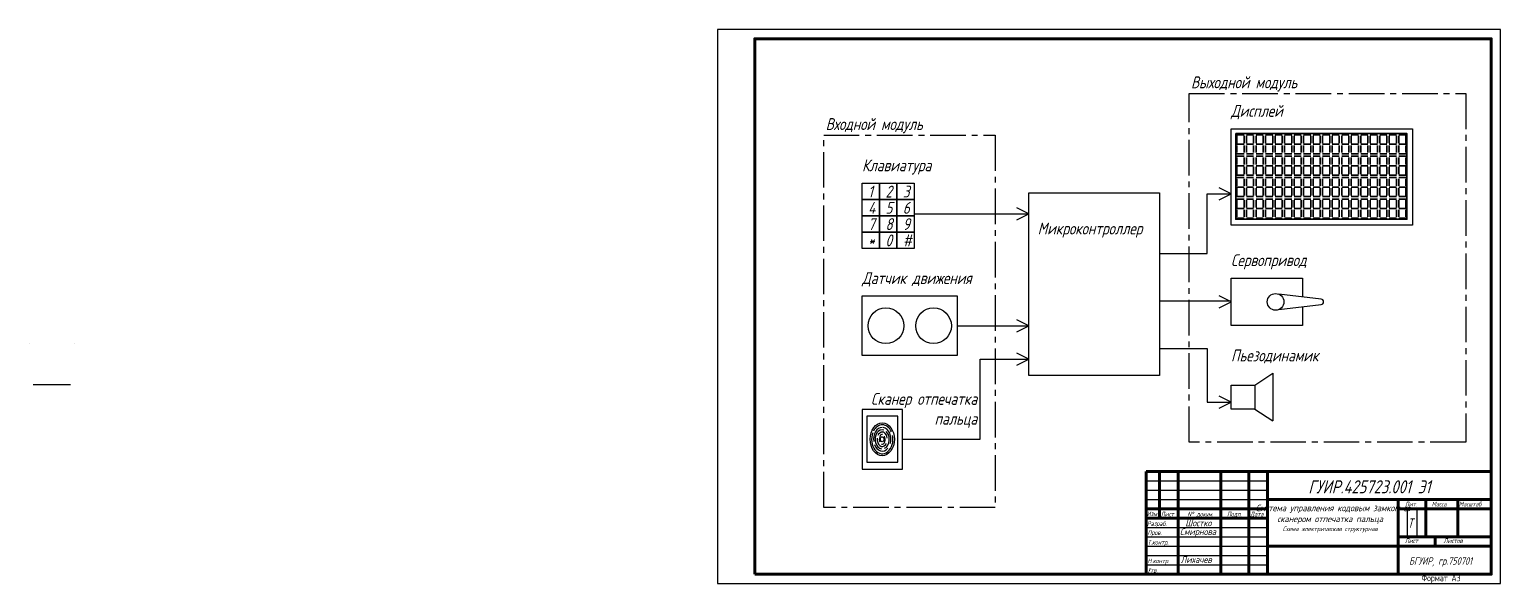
# Model space of a CAD drawing. Header units: millimetres. Extents: x 298 to 1740, y 2 to 447.
# Drawn here: x 298 to 1087, y 2 to 299 of the extents above; entities that cross this region are included whole.
import ezdxf

# ---------------------------------------------------------------- set-up
doc = ezdxf.new("R2010")
doc.units = ezdxf.units.MM
doc.linetypes.add('осевая2', pattern=[28.575, 19.05, -3.175, 3.175, -3.175])
doc.layers.get('Defpoints').update_dxf_attribs({"color": 5})
doc.layers.add('4-текст', color=7, linetype='Continuous', true_color=0x00ad00)
doc.layers.add('текст', color=7, linetype='Continuous', lineweight=30)
doc.styles.get("Standard").update_dxf_attribs({"font": '', "oblique": 15})
doc.styles.add('стиль рамки', font='romans.shx', dxfattribs={"width": 0.75, "oblique": 15, "height": 3.5})
doc.styles.get('Standard').set_extended_font_data('GOST type A')

msp = doc.modelspace()

# ---------------------------------------------------------------- linework, layer by layer
at = {"color": 0, "lineweight": 35}
for p, q in [((945.63, 242.91), (949.46, 242.91)), ((945.63, 238.44), (945.63, 242.27)), ((945.63, 237.81), (949.46, 237.81)), ((945.63, 233.34), (945.63, 237.17)), ((949.46, 242.27), (949.46, 238.44)), ((949.46, 237.17), (949.46, 233.34)), ((950.74, 242.91), (954.57, 242.91)), ((950.74, 238.44), (950.74, 242.27)), ((950.74, 237.81), (954.57, 237.81)), ((950.74, 233.34), (950.74, 237.17)), ((954.57, 242.27), (954.57, 238.44)), ((954.57, 237.17), (954.57, 233.34)), ((955.84, 242.91), (959.67, 242.91)), ((955.84, 238.44), (955.84, 242.27)), ((955.84, 237.81), (959.67, 237.81)), ((955.84, 233.34), (955.84, 237.17)), ((959.67, 242.27), (959.67, 238.44)), ((959.67, 237.17), (959.67, 233.34)), ((960.95, 242.91), (964.78, 242.91)), ((960.95, 238.44), (960.95, 242.27)), ((960.95, 237.81), (964.78, 237.81)), ((960.95, 233.34), (960.95, 237.17)), ((964.78, 242.27), (964.78, 238.44)), ((964.78, 237.17), (964.78, 233.34)), ((966.05, 242.91), (969.88, 242.91)), ((966.05, 238.44), (966.05, 242.27)), ((966.05, 237.81), (969.88, 237.81)), ((966.05, 233.34), (966.05, 237.17)), ((969.88, 242.27), (969.88, 238.44)), ((969.88, 237.17), (969.88, 233.34)), ((971.16, 242.91), (974.99, 242.91)), ((971.16, 238.44), (971.16, 242.27)), ((971.16, 237.81), (974.99, 237.81)), ((971.16, 233.34), (971.16, 237.17)), ((974.99, 242.27), (974.99, 238.44)), ((974.99, 237.17), (974.99, 233.34)), ((976.27, 242.91), (980.1, 242.91)), ((976.27, 238.44), (976.27, 242.27)), ((976.27, 237.81), (980.1, 237.81)), ((976.27, 233.34), (976.27, 237.17)), ((980.1, 242.27), (980.1, 238.44)), ((980.1, 237.17), (980.1, 233.34)), ((981.37, 242.91), (985.2, 242.91)), ((981.37, 238.44), (981.37, 242.27)), ((981.37, 237.81), (985.2, 237.81)), ((981.37, 233.34), (981.37, 237.17)), ((985.2, 242.27), (985.2, 238.44)), ((985.2, 237.17), (985.2, 233.34)), ((986.48, 242.91), (990.31, 242.91)), ((986.48, 238.44), (986.48, 242.27)), ((986.48, 237.81), (990.31, 237.81)), ((986.48, 233.34), (986.48, 237.17)), ((990.31, 242.27), (990.31, 238.44)), ((990.31, 237.17), (990.31, 233.34)), ((991.58, 242.91), (995.41, 242.91)), ((991.58, 238.44), (991.58, 242.27)), ((991.58, 237.81), (995.41, 237.81)), ((991.58, 233.34), (991.58, 237.17)), ((995.41, 242.27), (995.41, 238.44)), ((995.41, 237.17), (995.41, 233.34)), ((996.69, 242.91), (1000.52, 242.91)), ((996.69, 238.44), (996.69, 242.27)), ((996.69, 237.81), (1000.52, 237.81)), ((996.69, 233.34), (996.69, 237.17)), ((1000.52, 242.27), (1000.52, 238.44)), ((1000.52, 237.17), (1000.52, 233.34)), ((1001.8, 242.91), (1005.63, 242.91)), ((1001.8, 238.44), (1001.8, 242.27)), ((1001.8, 237.81), (1005.63, 237.81)), ((1001.8, 233.34), (1001.8, 237.17)), ((1005.63, 242.27), (1005.63, 238.44)), ((1005.63, 237.17), (1005.63, 233.34)), ((1006.9, 242.91), (1010.73, 242.91)), ((1006.9, 238.44), (1006.9, 242.27)), ((1006.9, 237.81), (1010.73, 237.81)), ((1006.9, 233.34), (1006.9, 237.17)), ((1010.73, 242.27), (1010.73, 238.44)), ((1010.73, 237.17), (1010.73, 233.34)), ((1012.01, 242.91), (1015.84, 242.91)), ((1012.01, 238.44), (1012.01, 242.27)), ((1012.01, 237.81), (1015.84, 237.81)), ((1012.01, 233.34), (1012.01, 237.17)), ((1015.84, 242.27), (1015.84, 238.44)), ((1015.84, 237.17), (1015.84, 233.34)), ((1017.11, 242.91), (1020.94, 242.91)), ((1017.11, 238.44), (1017.11, 242.27)), ((1017.11, 237.81), (1020.94, 237.81)), ((1017.11, 233.34), (1017.11, 237.17)), ((1020.94, 242.27), (1020.94, 238.44)), ((1020.94, 237.17), (1020.94, 233.34)), ((1022.22, 242.91), (1026.05, 242.91)), ((1022.22, 238.44), (1022.22, 242.27)), ((1022.22, 237.81), (1026.05, 237.81)), ((1022.22, 233.34), (1022.22, 237.17)), ((1026.05, 242.27), (1026.05, 238.44)), ((1026.05, 237.17), (1026.05, 233.34)), ((1027.33, 242.91), (1031.16, 242.91)), ((1027.33, 238.44), (1027.33, 242.27)), ((1027.33, 237.81), (1031.16, 237.81)), ((1027.33, 233.34), (1027.33, 237.17)), ((1031.16, 242.27), (1031.16, 238.44)), ((1031.16, 237.17), (1031.16, 233.34)), ((1032.43, 242.91), (1036.26, 242.91)), ((1032.43, 238.44), (1032.43, 242.27)), ((1032.43, 237.81), (1036.26, 237.81)), ((1032.43, 233.34), (1032.43, 237.17)), ((1036.26, 242.27), (1036.26, 238.44)), ((1036.26, 237.17), (1036.26, 233.34)), ((944.99, 232.7), (944.99, 233.34)), ((949.46, 232.7), (945.63, 232.7)), ((945.63, 231.42), (949.46, 231.42)), ((945.63, 226.96), (945.63, 230.79)), ((949.46, 230.79), (949.46, 226.96)), ((954.57, 232.7), (950.74, 232.7)), ((950.74, 231.42), (954.57, 231.42)), ((950.74, 226.96), (950.74, 230.79)), ((954.57, 230.79), (954.57, 226.96)), ((959.67, 232.7), (955.84, 232.7)), ((955.84, 231.42), (959.67, 231.42)), ((955.84, 226.96), (955.84, 230.79)), ((959.67, 230.79), (959.67, 226.96)), ((964.78, 232.7), (960.95, 232.7)), ((960.95, 231.42), (964.78, 231.42)), ((960.95, 226.96), (960.95, 230.79)), ((964.78, 230.79), (964.78, 226.96)), ((969.88, 232.7), (966.05, 232.7)), ((966.05, 231.42), (969.88, 231.42)), ((966.05, 226.96), (966.05, 230.79)), ((969.88, 230.79), (969.88, 226.96)), ((974.99, 232.7), (971.16, 232.7)), ((971.16, 231.42), (974.99, 231.42)), ((971.16, 226.96), (971.16, 230.79)), ((974.99, 230.79), (974.99, 226.96)), ((980.1, 232.7), (976.27, 232.7)), ((976.27, 231.42), (980.1, 231.42)), ((976.27, 226.96), (976.27, 230.79)), ((980.1, 230.79), (980.1, 226.96)), ((985.2, 232.7), (981.37, 232.7)), ((981.37, 231.42), (985.2, 231.42)), ((981.37, 226.96), (981.37, 230.79)), ((985.2, 230.79), (985.2, 226.96)), ((990.31, 232.7), (986.48, 232.7)), ((986.48, 231.42), (990.31, 231.42)), ((986.48, 226.96), (986.48, 230.79)), ((990.31, 230.79), (990.31, 226.96)), ((995.41, 232.7), (991.58, 232.7)), ((991.58, 231.42), (995.41, 231.42)), ((991.58, 226.96), (991.58, 230.79)), ((995.41, 230.79), (995.41, 226.96)), ((1000.52, 232.7), (996.69, 232.7)), ((996.69, 231.42), (1000.52, 231.42)), ((996.69, 226.96), (996.69, 230.79)), ((1000.52, 230.79), (1000.52, 226.96)), ((1005.63, 232.7), (1001.8, 232.7)), ((1001.8, 231.42), (1005.63, 231.42)), ((1001.8, 226.96), (1001.8, 230.79)), ((1005.63, 230.79), (1005.63, 226.96)), ((1010.73, 232.7), (1006.9, 232.7)), ((1006.9, 231.42), (1010.73, 231.42)), ((1006.9, 226.96), (1006.9, 230.79)), ((1010.73, 230.79), (1010.73, 226.96)), ((1015.84, 232.7), (1012.01, 232.7)), ((1012.01, 231.42), (1015.84, 231.42)), ((1012.01, 226.96), (1012.01, 230.79)), ((1015.84, 230.79), (1015.84, 226.96)), ((1020.94, 232.7), (1017.11, 232.7)), ((1017.11, 231.42), (1020.94, 231.42)), ((1017.11, 226.96), (1017.11, 230.79)), ((1020.94, 230.79), (1020.94, 226.96)), ((1026.05, 232.7), (1022.22, 232.7)), ((1022.22, 231.42), (1026.05, 231.42)), ((1022.22, 226.96), (1022.22, 230.79)), ((1026.05, 230.79), (1026.05, 226.96)), ((1031.16, 232.7), (1027.33, 232.7)), ((1027.33, 231.42), (1031.16, 231.42)), ((1027.33, 226.96), (1027.33, 230.79)), ((1031.16, 230.79), (1031.16, 226.96)), ((1036.26, 232.7), (1032.43, 232.7)), ((1032.43, 231.42), (1036.26, 231.42)), ((1032.43, 226.96), (1032.43, 230.79)), ((1036.26, 230.79), (1036.26, 226.96)), ((944.99, 221.21), (944.99, 221.85)), ((945.63, 226.32), (949.46, 226.32)), ((945.63, 221.85), (945.63, 225.68)), ((949.46, 221.21), (945.63, 221.21)), ((949.46, 225.68), (949.46, 221.85)), ((950.74, 226.32), (954.57, 226.32)), ((950.74, 221.85), (950.74, 225.68)), ((954.57, 221.21), (950.74, 221.21)), ((954.57, 225.68), (954.57, 221.85)), ((955.84, 226.32), (959.67, 226.32)), ((955.84, 221.85), (955.84, 225.68)), ((959.67, 221.21), (955.84, 221.21)), ((959.67, 225.68), (959.67, 221.85)), ((960.95, 226.32), (964.78, 226.32)), ((960.95, 221.85), (960.95, 225.68)), ((964.78, 221.21), (960.95, 221.21)), ((964.78, 225.68), (964.78, 221.85)), ((966.05, 226.32), (969.88, 226.32)), ((966.05, 221.85), (966.05, 225.68)), ((969.88, 221.21), (966.05, 221.21)), ((969.88, 225.68), (969.88, 221.85)), ((971.16, 226.32), (974.99, 226.32)), ((971.16, 221.85), (971.16, 225.68)), ((974.99, 221.21), (971.16, 221.21)), ((974.99, 225.68), (974.99, 221.85)), ((976.27, 226.32), (980.1, 226.32)), ((976.27, 221.85), (976.27, 225.68)), ((980.1, 221.21), (976.27, 221.21)), ((980.1, 225.68), (980.1, 221.85)), ((981.37, 226.32), (985.2, 226.32)), ((981.37, 221.85), (981.37, 225.68)), ((985.2, 221.21), (981.37, 221.21)), ((985.2, 225.68), (985.2, 221.85)), ((986.48, 226.32), (990.31, 226.32)), ((986.48, 221.85), (986.48, 225.68)), ((990.31, 221.21), (986.48, 221.21)), ((990.31, 225.68), (990.31, 221.85)), ((991.58, 226.32), (995.41, 226.32)), ((991.58, 221.85), (991.58, 225.68)), ((995.41, 221.21), (991.58, 221.21)), ((995.41, 225.68), (995.41, 221.85)), ((996.69, 226.32), (1000.52, 226.32)), ((996.69, 221.85), (996.69, 225.68)), ((1000.52, 221.21), (996.69, 221.21)), ((1000.52, 225.68), (1000.52, 221.85)), ((1001.8, 226.32), (1005.63, 226.32)), ((1001.8, 221.85), (1001.8, 225.68)), ((1005.63, 221.21), (1001.8, 221.21)), ((1005.63, 225.68), (1005.63, 221.85)), ((1006.9, 226.32), (1010.73, 226.32)), ((1006.9, 221.85), (1006.9, 225.68)), ((1010.73, 221.21), (1006.9, 221.21)), ((1010.73, 225.68), (1010.73, 221.85)), ((1012.01, 226.32), (1015.84, 226.32)), ((1012.01, 221.85), (1012.01, 225.68)), ((1015.84, 221.21), (1012.01, 221.21)), ((1015.84, 225.68), (1015.84, 221.85)), ((1017.11, 226.32), (1020.94, 226.32)), ((1017.11, 221.85), (1017.11, 225.68)), ((1020.94, 221.21), (1017.11, 221.21)), ((1020.94, 225.68), (1020.94, 221.85)), ((1022.22, 226.32), (1026.05, 226.32)), ((1022.22, 221.85), (1022.22, 225.68)), ((1026.05, 221.21), (1022.22, 221.21)), ((1026.05, 225.68), (1026.05, 221.85)), ((1027.33, 226.32), (1031.16, 226.32)), ((1027.33, 221.85), (1027.33, 225.68)), ((1031.16, 221.21), (1027.33, 221.21)), ((1031.16, 225.68), (1031.16, 221.85)), ((1032.43, 226.32), (1036.26, 226.32)), ((1032.43, 221.85), (1032.43, 225.68)), ((1036.26, 221.21), (1032.43, 221.21)), ((1036.26, 225.68), (1036.26, 221.85)), ((945.63, 219.93), (949.46, 219.93)), ((945.63, 215.47), (945.63, 219.3)), ((945.63, 214.83), (949.46, 214.83)), ((945.63, 210.36), (945.63, 214.19)), ((949.46, 219.3), (949.46, 215.47)), ((949.46, 214.19), (949.46, 210.36)), ((950.74, 219.93), (954.57, 219.93)), ((950.74, 215.47), (950.74, 219.3)), ((950.74, 214.83), (954.57, 214.83)), ((950.74, 210.36), (950.74, 214.19)), ((954.57, 219.3), (954.57, 215.47)), ((954.57, 214.19), (954.57, 210.36)), ((955.84, 219.93), (959.67, 219.93)), ((955.84, 215.47), (955.84, 219.3)), ((955.84, 214.83), (959.67, 214.83)), ((955.84, 210.36), (955.84, 214.19)), ((959.67, 219.3), (959.67, 215.47)), ((959.67, 214.19), (959.67, 210.36)), ((960.95, 219.93), (964.78, 219.93)), ((960.95, 215.47), (960.95, 219.3)), ((960.95, 214.83), (964.78, 214.83)), ((960.95, 210.36), (960.95, 214.19)), ((964.78, 219.3), (964.78, 215.47)), ((964.78, 214.19), (964.78, 210.36)), ((966.05, 219.93), (969.88, 219.93)), ((966.05, 215.47), (966.05, 219.3)), ((966.05, 214.83), (969.88, 214.83)), ((966.05, 210.36), (966.05, 214.19)), ((969.88, 219.3), (969.88, 215.47)), ((969.88, 214.19), (969.88, 210.36)), ((971.16, 219.93), (974.99, 219.93)), ((971.16, 215.47), (971.16, 219.3)), ((971.16, 214.83), (974.99, 214.83)), ((971.16, 210.36), (971.16, 214.19)), ((974.99, 219.3), (974.99, 215.47)), ((974.99, 214.19), (974.99, 210.36)), ((976.27, 219.93), (980.1, 219.93)), ((976.27, 215.47), (976.27, 219.3)), ((976.27, 214.83), (980.1, 214.83)), ((976.27, 210.36), (976.27, 214.19)), ((980.1, 219.3), (980.1, 215.47)), ((980.1, 214.19), (980.1, 210.36)), ((981.37, 219.93), (985.2, 219.93)), ((981.37, 215.47), (981.37, 219.3)), ((981.37, 214.83), (985.2, 214.83)), ((981.37, 210.36), (981.37, 214.19)), ((985.2, 219.3), (985.2, 215.47)), ((985.2, 214.19), (985.2, 210.36)), ((986.48, 219.93), (990.31, 219.93)), ((986.48, 215.47), (986.48, 219.3)), ((986.48, 214.83), (990.31, 214.83)), ((986.48, 210.36), (986.48, 214.19)), ((990.31, 219.3), (990.31, 215.47)), ((990.31, 214.19), (990.31, 210.36)), ((991.58, 219.93), (995.41, 219.93)), ((991.58, 215.47), (991.58, 219.3)), ((991.58, 214.83), (995.41, 214.83)), ((991.58, 210.36), (991.58, 214.19)), ((995.41, 219.3), (995.41, 215.47)), ((995.41, 214.19), (995.41, 210.36)), ((996.69, 219.93), (1000.52, 219.93)), ((996.69, 215.47), (996.69, 219.3)), ((996.69, 214.83), (1000.52, 214.83)), ((996.69, 210.36), (996.69, 214.19)), ((1000.52, 219.3), (1000.52, 215.47)), ((1000.52, 214.19), (1000.52, 210.36)), ((1001.8, 219.93), (1005.63, 219.93)), ((1001.8, 215.47), (1001.8, 219.3)), ((1001.8, 214.83), (1005.63, 214.83)), ((1001.8, 210.36), (1001.8, 214.19)), ((1005.63, 219.3), (1005.63, 215.47)), ((1005.63, 214.19), (1005.63, 210.36)), ((1006.9, 219.93), (1010.73, 219.93)), ((1006.9, 215.47), (1006.9, 219.3)), ((1006.9, 214.83), (1010.73, 214.83)), ((1006.9, 210.36), (1006.9, 214.19)), ((1010.73, 219.3), (1010.73, 215.47)), ((1010.73, 214.19), (1010.73, 210.36)), ((1012.01, 219.93), (1015.84, 219.93)), ((1012.01, 215.47), (1012.01, 219.3)), ((1012.01, 214.83), (1015.84, 214.83)), ((1012.01, 210.36), (1012.01, 214.19)), ((1015.84, 219.3), (1015.84, 215.47)), ((1015.84, 214.19), (1015.84, 210.36)), ((1017.11, 219.93), (1020.94, 219.93)), ((1017.11, 215.47), (1017.11, 219.3)), ((1017.11, 214.83), (1020.94, 214.83)), ((1017.11, 210.36), (1017.11, 214.19)), ((1020.94, 219.3), (1020.94, 215.47)), ((1020.94, 214.19), (1020.94, 210.36)), ((1022.22, 219.93), (1026.05, 219.93)), ((1022.22, 215.47), (1022.22, 219.3)), ((1022.22, 214.83), (1026.05, 214.83)), ((1022.22, 210.36), (1022.22, 214.19)), ((1026.05, 219.3), (1026.05, 215.47)), ((1026.05, 214.19), (1026.05, 210.36)), ((1027.33, 219.93), (1031.16, 219.93)), ((1027.33, 215.47), (1027.33, 219.3)), ((1027.33, 214.83), (1031.16, 214.83)), ((1027.33, 210.36), (1027.33, 214.19)), ((1031.16, 219.3), (1031.16, 215.47)), ((1031.16, 214.19), (1031.16, 210.36)), ((1032.43, 219.93), (1036.26, 219.93)), ((1032.43, 215.47), (1032.43, 219.3)), ((1032.43, 214.83), (1036.26, 214.83)), ((1032.43, 210.36), (1032.43, 214.19)), ((1036.26, 219.3), (1036.26, 215.47)), ((1036.26, 214.19), (1036.26, 210.36)), ((944.99, 209.72), (944.99, 210.36)), ((949.46, 209.72), (945.63, 209.72)), ((945.63, 208.45), (949.46, 208.45)), ((945.63, 203.98), (945.63, 207.81)), ((949.46, 207.81), (949.46, 203.98)), ((954.57, 209.72), (950.74, 209.72)), ((950.74, 208.45), (954.57, 208.45)), ((950.74, 203.98), (950.74, 207.81)), ((954.57, 207.81), (954.57, 203.98)), ((959.67, 209.72), (955.84, 209.72)), ((955.84, 208.45), (959.67, 208.45)), ((955.84, 203.98), (955.84, 207.81)), ((959.67, 207.81), (959.67, 203.98)), ((964.78, 209.72), (960.95, 209.72)), ((960.95, 208.45), (964.78, 208.45)), ((960.95, 203.98), (960.95, 207.81)), ((964.78, 207.81), (964.78, 203.98)), ((969.88, 209.72), (966.05, 209.72)), ((966.05, 208.45), (969.88, 208.45)), ((966.05, 203.98), (966.05, 207.81)), ((969.88, 207.81), (969.88, 203.98)), ((974.99, 209.72), (971.16, 209.72)), ((971.16, 208.45), (974.99, 208.45)), ((971.16, 203.98), (971.16, 207.81)), ((974.99, 207.81), (974.99, 203.98)), ((980.1, 209.72), (976.27, 209.72)), ((976.27, 208.45), (980.1, 208.45)), ((976.27, 203.98), (976.27, 207.81)), ((980.1, 207.81), (980.1, 203.98)), ((985.2, 209.72), (981.37, 209.72)), ((981.37, 208.45), (985.2, 208.45)), ((981.37, 203.98), (981.37, 207.81)), ((985.2, 207.81), (985.2, 203.98)), ((990.31, 209.72), (986.48, 209.72)), ((986.48, 208.45), (990.31, 208.45)), ((986.48, 203.98), (986.48, 207.81)), ((990.31, 207.81), (990.31, 203.98)), ((995.41, 209.72), (991.58, 209.72)), ((991.58, 208.45), (995.41, 208.45)), ((991.58, 203.98), (991.58, 207.81)), ((995.41, 207.81), (995.41, 203.98)), ((1000.52, 209.72), (996.69, 209.72)), ((996.69, 208.45), (1000.52, 208.45)), ((996.69, 203.98), (996.69, 207.81)), ((1000.52, 207.81), (1000.52, 203.98)), ((1005.63, 209.72), (1001.8, 209.72)), ((1001.8, 208.45), (1005.63, 208.45)), ((1001.8, 203.98), (1001.8, 207.81)), ((1005.63, 207.81), (1005.63, 203.98)), ((1010.73, 209.72), (1006.9, 209.72)), ((1006.9, 208.45), (1010.73, 208.45)), ((1006.9, 203.98), (1006.9, 207.81)), ((1010.73, 207.81), (1010.73, 203.98)), ((1015.84, 209.72), (1012.01, 209.72)), ((1012.01, 208.45), (1015.84, 208.45)), ((1012.01, 203.98), (1012.01, 207.81)), ((1015.84, 207.81), (1015.84, 203.98)), ((1020.94, 209.72), (1017.11, 209.72)), ((1017.11, 208.45), (1020.94, 208.45)), ((1017.11, 203.98), (1017.11, 207.81)), ((1020.94, 207.81), (1020.94, 203.98)), ((1026.05, 209.72), (1022.22, 209.72)), ((1022.22, 208.45), (1026.05, 208.45)), ((1022.22, 203.98), (1022.22, 207.81)), ((1026.05, 207.81), (1026.05, 203.98)), ((1031.16, 209.72), (1027.33, 209.72)), ((1027.33, 208.45), (1031.16, 208.45)), ((1027.33, 203.98), (1027.33, 207.81)), ((1031.16, 207.81), (1031.16, 203.98)), ((1036.26, 209.72), (1032.43, 209.72)), ((1032.43, 208.45), (1036.26, 208.45)), ((1032.43, 203.98), (1032.43, 207.81)), ((1036.26, 207.81), (1036.26, 203.98)), ((944.99, 198.23), (944.99, 198.87)), ((945.63, 203.34), (949.46, 203.34)), ((945.63, 198.87), (945.63, 202.7)), ((949.46, 198.23), (945.63, 198.23)), ((949.46, 202.7), (949.46, 198.87)), ((950.74, 203.34), (954.57, 203.34)), ((950.74, 198.87), (950.74, 202.7)), ((954.57, 198.23), (950.74, 198.23)), ((954.57, 202.7), (954.57, 198.87)), ((955.84, 203.34), (959.67, 203.34)), ((955.84, 198.87), (955.84, 202.7)), ((959.67, 198.23), (955.84, 198.23)), ((959.67, 202.7), (959.67, 198.87)), ((960.95, 203.34), (964.78, 203.34)), ((960.95, 198.87), (960.95, 202.7)), ((964.78, 198.23), (960.95, 198.23)), ((964.78, 202.7), (964.78, 198.87)), ((966.05, 203.34), (969.88, 203.34)), ((966.05, 198.87), (966.05, 202.7)), ((969.88, 198.23), (966.05, 198.23)), ((969.88, 202.7), (969.88, 198.87)), ((971.16, 203.34), (974.99, 203.34)), ((971.16, 198.87), (971.16, 202.7)), ((974.99, 198.23), (971.16, 198.23)), ((974.99, 202.7), (974.99, 198.87)), ((976.27, 203.34), (980.1, 203.34)), ((976.27, 198.87), (976.27, 202.7)), ((980.1, 198.23), (976.27, 198.23)), ((980.1, 202.7), (980.1, 198.87)), ((981.37, 203.34), (985.2, 203.34)), ((981.37, 198.87), (981.37, 202.7)), ((985.2, 198.23), (981.37, 198.23)), ((985.2, 202.7), (985.2, 198.87)), ((986.48, 203.34), (990.31, 203.34)), ((986.48, 198.87), (986.48, 202.7)), ((990.31, 198.23), (986.48, 198.23)), ((990.31, 202.7), (990.31, 198.87)), ((991.58, 203.34), (995.41, 203.34)), ((991.58, 198.87), (991.58, 202.7)), ((995.41, 198.23), (991.58, 198.23)), ((995.41, 202.7), (995.41, 198.87)), ((996.69, 203.34), (1000.52, 203.34)), ((996.69, 198.87), (996.69, 202.7)), ((1000.52, 198.23), (996.69, 198.23)), ((1000.52, 202.7), (1000.52, 198.87)), ((1001.8, 203.34), (1005.63, 203.34)), ((1001.8, 198.87), (1001.8, 202.7)), ((1005.63, 198.23), (1001.8, 198.23)), ((1005.63, 202.7), (1005.63, 198.87)), ((1006.9, 203.34), (1010.73, 203.34)), ((1006.9, 198.87), (1006.9, 202.7)), ((1010.73, 198.23), (1006.9, 198.23)), ((1010.73, 202.7), (1010.73, 198.87)), ((1012.01, 203.34), (1015.84, 203.34)), ((1012.01, 198.87), (1012.01, 202.7)), ((1015.84, 198.23), (1012.01, 198.23)), ((1015.84, 202.7), (1015.84, 198.87)), ((1017.11, 203.34), (1020.94, 203.34)), ((1017.11, 198.87), (1017.11, 202.7)), ((1020.94, 198.23), (1017.11, 198.23)), ((1020.94, 202.7), (1020.94, 198.87)), ((1022.22, 203.34), (1026.05, 203.34)), ((1022.22, 198.87), (1022.22, 202.7)), ((1026.05, 198.23), (1022.22, 198.23)), ((1026.05, 202.7), (1026.05, 198.87)), ((1027.33, 203.34), (1031.16, 203.34)), ((1027.33, 198.87), (1027.33, 202.7)), ((1031.16, 198.23), (1027.33, 198.23)), ((1031.16, 202.7), (1031.16, 198.87)), ((1032.43, 203.34), (1036.26, 203.34)), ((1032.43, 198.87), (1032.43, 202.7)), ((1036.26, 198.23), (1032.43, 198.23)), ((1036.26, 202.7), (1036.26, 198.87))]:
    msp.add_line(p, q, dxfattribs=at)
at = {"color": 0}
for p, q in [((942.44, 211.24), (936.06, 214.43)), ((929.67, 179.33), (929.67, 211.24)), ((929.67, 211.24), (942.44, 211.24)), ((936.06, 208.05), (942.44, 211.24)), ((772.53, 200.53), (833.94, 200.53)), ((833.94, 200.53), (827.55, 203.72)), ((827.55, 197.33), (833.94, 200.53)), ((904.14, 179.33), (929.67, 179.33)), ((904.14, 153.8), (942.44, 153.8)), ((942.44, 153.34), (936.06, 156.53)), ((936.06, 150.15), (942.44, 153.34)), ((990.79, 154.83), (968.07, 157.48)), ((968.07, 149.21), (990.79, 151.85)), ((833.94, 140.52), (827.55, 143.71)), ((795.64, 140.52), (833.94, 140.52)), ((827.55, 137.33), (833.94, 140.52)), ((904.14, 128.27), (929.67, 128.27)), ((929.67, 128.27), (929.67, 99.55)), ((807.83, 122.67), (833.94, 122.67)), ((833.94, 122.67), (827.55, 125.86)), ((827.55, 119.48), (833.94, 122.67)), ((955.2, 108.67), (964.78, 115.05)), ((964.78, 115.05), (964.78, 89.52)), ((942.44, 99.55), (936.06, 102.74)), ((929.67, 99.55), (942.44, 99.55)), ((936.06, 96.36), (942.44, 99.55)), ((955.2, 95.9), (964.78, 89.52)), ((1032, 47.34), (1032, 42.34))]:
    msp.add_line(p, q, dxfattribs=at)
for p, q in [((298, 131, 10), (298, 131, 2)), ((322, 131, 2), (322, 131, 10)), ((807.83, 79.67), (807.83, 122.67)), ((300, 109, 24), (320, 109, 24)), ((766.18, 79.67), (807.83, 79.67))]:
    msp.add_line(p, q)
at = {"color": 0, "lineweight": 60}
for p, q in [((1082, 62.34), (897, 62.34)), ((897, 7.34), (897, 62.34)), ((904, 62.34), (904, 37.34)), ((914, 7.34), (914, 62.34)), ((937, 62.34), (937, 7.34)), ((952, 7.34), (952, 62.34)), ((962, 62.34), (962, 7.34)), ((962, 47.34), (1082, 47.34)), ((1032, 7.34), (1032, 47.34)), ((1047, 47.34), (1047, 27.34)), ((1064, 27.34), (1064, 47.34)), ((897, 42.34), (962, 42.34)), ((1032, 42.34), (1082, 42.34)), ((897, 37.34), (962, 37.34)), ((1032, 27.34), (1082, 27.34)), ((1052, 22.34), (1052, 27.34)), ((962, 22.34), (1082, 22.34))]:
    msp.add_line(p, q, dxfattribs=at)
at = {"color": 0, "lineweight": -3}
for p, q in [((897, 57.34), (962, 57.34)), ((897, 52.34), (962, 52.34)), ((897, 47.34), (962, 47.34)), ((1037, 27.34), (1037, 42.34)), ((1042, 42.34), (1042, 27.34)), ((897, 32.34), (962, 32.34)), ((897, 27.34), (962, 27.34)), ((897, 22.34), (962, 22.34)), ((897, 17.34), (962, 17.34)), ((897, 12.34), (962, 12.34))]:
    msp.add_line(p, q, dxfattribs=at)
at = {"color": 0, "lineweight": 60}
msp.add_lwpolyline([(687, 7.34), (1082, 7.34), (1082, 294.34), (687, 294.34)], close=True, dxfattribs=at)
at = {"color": 0, "linetype": 'осевая2', "lineweight": -2}
for points in [[(919.92, 264.99), (1068.37, 264.99), (1068.37, 78.19), (919.92, 78.19)], [(723.99, 242.62), (816, 242.62), (816, 43.11), (723.99, 43.11)]]:
    msp.add_lwpolyline(points, close=True, dxfattribs=at)
at = {"color": 0}
for points in [[(942.44, 246.1), (1039.82, 246.1), (1039.82, 194.49), (942.44, 194.49)], [(744.58, 216.91), (753.9, 216.91), (753.9, 208.18), (744.58, 208.18)], [(753.9, 216.91), (763.22, 216.91), (763.22, 208.18), (753.9, 208.18)], [(763.22, 216.91), (772.53, 216.91), (772.53, 208.18), (763.22, 208.18)], [(744.58, 208.18), (753.9, 208.18), (753.9, 199.46), (744.58, 199.46)], [(753.9, 208.18), (763.22, 208.18), (763.22, 199.46), (753.9, 199.46)], [(763.22, 208.18), (772.53, 208.18), (772.53, 199.46), (763.22, 199.46)], [(833.94, 211.75), (904.14, 211.75), (904.14, 113.78), (833.94, 113.78)], [(744.58, 199.46), (753.9, 199.46), (753.9, 190.73), (744.58, 190.73)], [(753.9, 199.46), (763.22, 199.46), (763.22, 190.73), (753.9, 190.73)], [(763.22, 199.46), (772.53, 199.46), (772.53, 190.73), (763.22, 190.73)], [(744.58, 190.73), (753.9, 190.73), (753.9, 182.01), (744.58, 182.01)], [(753.9, 190.73), (763.22, 190.73), (763.22, 182.01), (753.9, 182.01)], [(763.22, 190.73), (772.53, 190.73), (772.53, 182.01), (763.22, 182.01)], [(744.58, 156.48), (795.64, 156.48), (795.64, 124.57), (744.58, 124.57)], [(942.44, 108.67), (955.2, 108.67), (955.2, 95.9), (942.44, 95.9)]]:
    msp.add_lwpolyline(points, close=True, dxfattribs=at)
at = {"color": 0, "lineweight": 35}
msp.add_lwpolyline([(944.99, 243.55), (1036.81, 243.55), (1036.81, 197.58), (944.99, 197.58)], close=True, dxfattribs=at)
at = {"color": 0}
msp.add_lwpolyline([(980.73, 150.68), (980.73, 140.58), (942.44, 140.58), (942.44, 166.11), (980.73, 166.11), (980.73, 156)], dxfattribs=at)
for points in [[(744.58, 63.71), (766.18, 63.71), (766.18, 95.63), (744.58, 95.63)], [(747.04, 67.34), (763.72, 67.34), (763.72, 92), (747.04, 92)]]:
    msp.add_lwpolyline(points, close=True)
for centre, radius in [((966.37, 153.34), 4.47), ((757.35, 140.52), 9.57), ((782.88, 140.52), 9.57)]:
    msp.add_circle(centre, radius, dxfattribs=at)
msp.add_arc((990.61, 153.34), 1.5, 276.63675, 83.36325, dxfattribs=at)
for major_axis, ratio in [((0.03, 8.8), 0.738064), ((0.01, 1.33), 0.72238)]:
    msp.add_ellipse((755.38, 79.67), major_axis=major_axis, ratio=ratio)
for major_axis, ratio, start_param, end_param in [((0.03, 7.76), 0.738064, 5.258508, 7.254508), ((0.03, 7.76), 0.738064, 7.389405, 11.273906), ((0.02, 6.33), 0.738064, 6.289513, 8.046102), ((0.02, 5.13), 0.738064, 6.037321, 9.303282), ((0.02, 3.91), 0.689601, 1.40713, 3.863284), ((0.02, 3.91), 0.689601, 7.742667, 8.562333), ((0.02, 3.91), 0.689601, 5.388533, 7.333492), ((0.02, 3.91), 0.689601, 4.887258, 7.097839), ((0.01, 2.63), 0.595439, 6.169782, 8.440693), ((0.01, 2.63), 0.595439, 9.189635, 11.686698), ((0.02, 6.33), 0.738064, 6.164256, 6.18221), ((0.02, 6.33), 0.738064, 10.628537, 12.446485), ((0.02, 5.13), 0.738064, 9.779661, 11.978798), ((0.02, 6.33), 0.738064, 8.301272, 10.139315), ((0.02, 3.91), 0.690134, 9.302918, 10.398889)]:
    msp.add_ellipse((755.38, 79.67), major_axis=major_axis, ratio=ratio, start_param=start_param, end_param=end_param)
at = {"layer": 'Defpoints', "color": 0}
msp.add_lwpolyline([(667, 2.34), (1087, 2.34), (1087, 299.34), (667, 299.34)], close=True, dxfattribs=at)

# ---------------------------------------------------------------- texts
at = {"color": 0, "lineweight": -3, "width": 0.9}
msp.add_text('Формат А3', height=3.5, dxfattribs=at).set_placement((1044.6, 3.59))
at = {"color": 0, "attachment_point": 1}
for s, width, insert, char_height in [('Выходной модуль', 71.7098, (920.97, 274.18), 6.3825), ('Дисплей', 9.3171, (942.44, 258.87), 6.382), ('Входной модуль', 72.0565, (725.04, 251.81), 6.3825), ('Клавиатура', 9.3171, (744.58, 229.68), 6.382), ('1', 9.3171, (747.77, 215.63), 6.38), ('2', 9.3171, (757.09, 215.63), 6.38), ('3', 9.3171, (766.41, 215.63), 6.38), ('4', 9.3171, (747.77, 206.91), 6.38), ('5', 9.3171, (757.09, 206.91), 6.38), ('6', 9.3171, (766.41, 206.91), 6.38), ('7', 9.3171, (747.77, 198.18), 6.38), ('8', 9.3171, (757.09, 198.18), 6.38), ('9', 9.3171, (766.41, 198.18), 6.38), ('0', 9.3171, (757.09, 189.46), 6.38), ('#', 9.3171, (766.41, 189.46), 6.38), ('Микроконтроллер', 9.3171, (838.74, 195.84), 6.3825), ('*', 9.3171, (747.77, 189.46), 6.38), ('Сервопривод', 9.3171, (942.44, 178.87), 6.3825), ('Датчик движения', 73.99, (744.58, 169.24), 6.3825), ('Пьезодинамик', 9.3171, (942.44, 127.81), 6.3825), ('\\pxqr;Сканер отпечатка пальца', 62.9207, (743.35, 104.52), 6.3825)]:
    msp.add_mtext_dynamic_manual_height_columns(s, width=width, gutter_width=31.91, heights=[0], dxfattribs=dict(at, insert=insert, char_height=char_height))
at = {"layer": '4-текст', "color": 0, "lineweight": -2, "attachment_point": 1}
for s, width, insert, char_height in [('ГУИР.425723.001 Э1', 102.8575, (983.9, 57.7), 7), ('\\pxi0.45804,sm1,qc;{\\H0.5x;Система управления кодовым замком со сканером отпечатка пальца\\P\\pi0,s*;\\H0.71429x;Схема электрическая структурная}', 72.8662, (959.16, 44.6), 7), ('\\pxi0.29342;{\\H0.5x;Смирнова}', 24.8286, (912.99, 31.87), 7), ('\\pi5.06192;{\\H0.5x;Шостко}', 24.8286, (912.86, 36.56), 7), ('\\pi2.10909;Т', 7, (1035.05, 37.22), 5), ('\\pxi0.29342;{\\H0.5x;Лихачев}', 24.8286, (913.42, 16.93), 7)]:
    msp.add_mtext_dynamic_manual_height_columns(s, width=width, gutter_width=50, heights=[0], dxfattribs=dict(at, insert=insert, char_height=char_height))
at = {"layer": '4-текст', "color": 0, "insert": (1037.9, 16.44), "char_height": 4, "attachment_point": 1}
msp.add_mtext_dynamic_manual_height_columns('БГУИР, гр.750701', width=45, gutter_width=50, heights=[0], dxfattribs=at)
at = {"layer": 'текст', "style": 'стиль рамки', "oblique": 15, "width": 0.75}
for s, p in [('Изм', (897.28, 38.47)), ('Лист', (904.75, 38.32)), ('N%%d докум. ', (919.04, 38.32)), ('Подп.', (940.29, 38.32)), ('Дата', (952.74, 38.32)), ('Лит.', (1035.68, 43.67)), ('Масса', (1050.06, 43.67)), ('Масштаб', (1064.65, 43.67)), ('Разраб.', (897.39, 33.22)), ('Пров.', (897.69, 28.39)), ('Т.контр.', (897.69, 23.19)), ('Лист', (1035.68, 24.06)), ('Листов', (1056.41, 24.06)), ('Утв.', (897.69, 8.25)), ('Н.контр.', (897.69, 13.27))]:
    msp.add_text(s, height=2.5, dxfattribs=at).set_placement(p)

doc.saveas('drawing.dxf')
